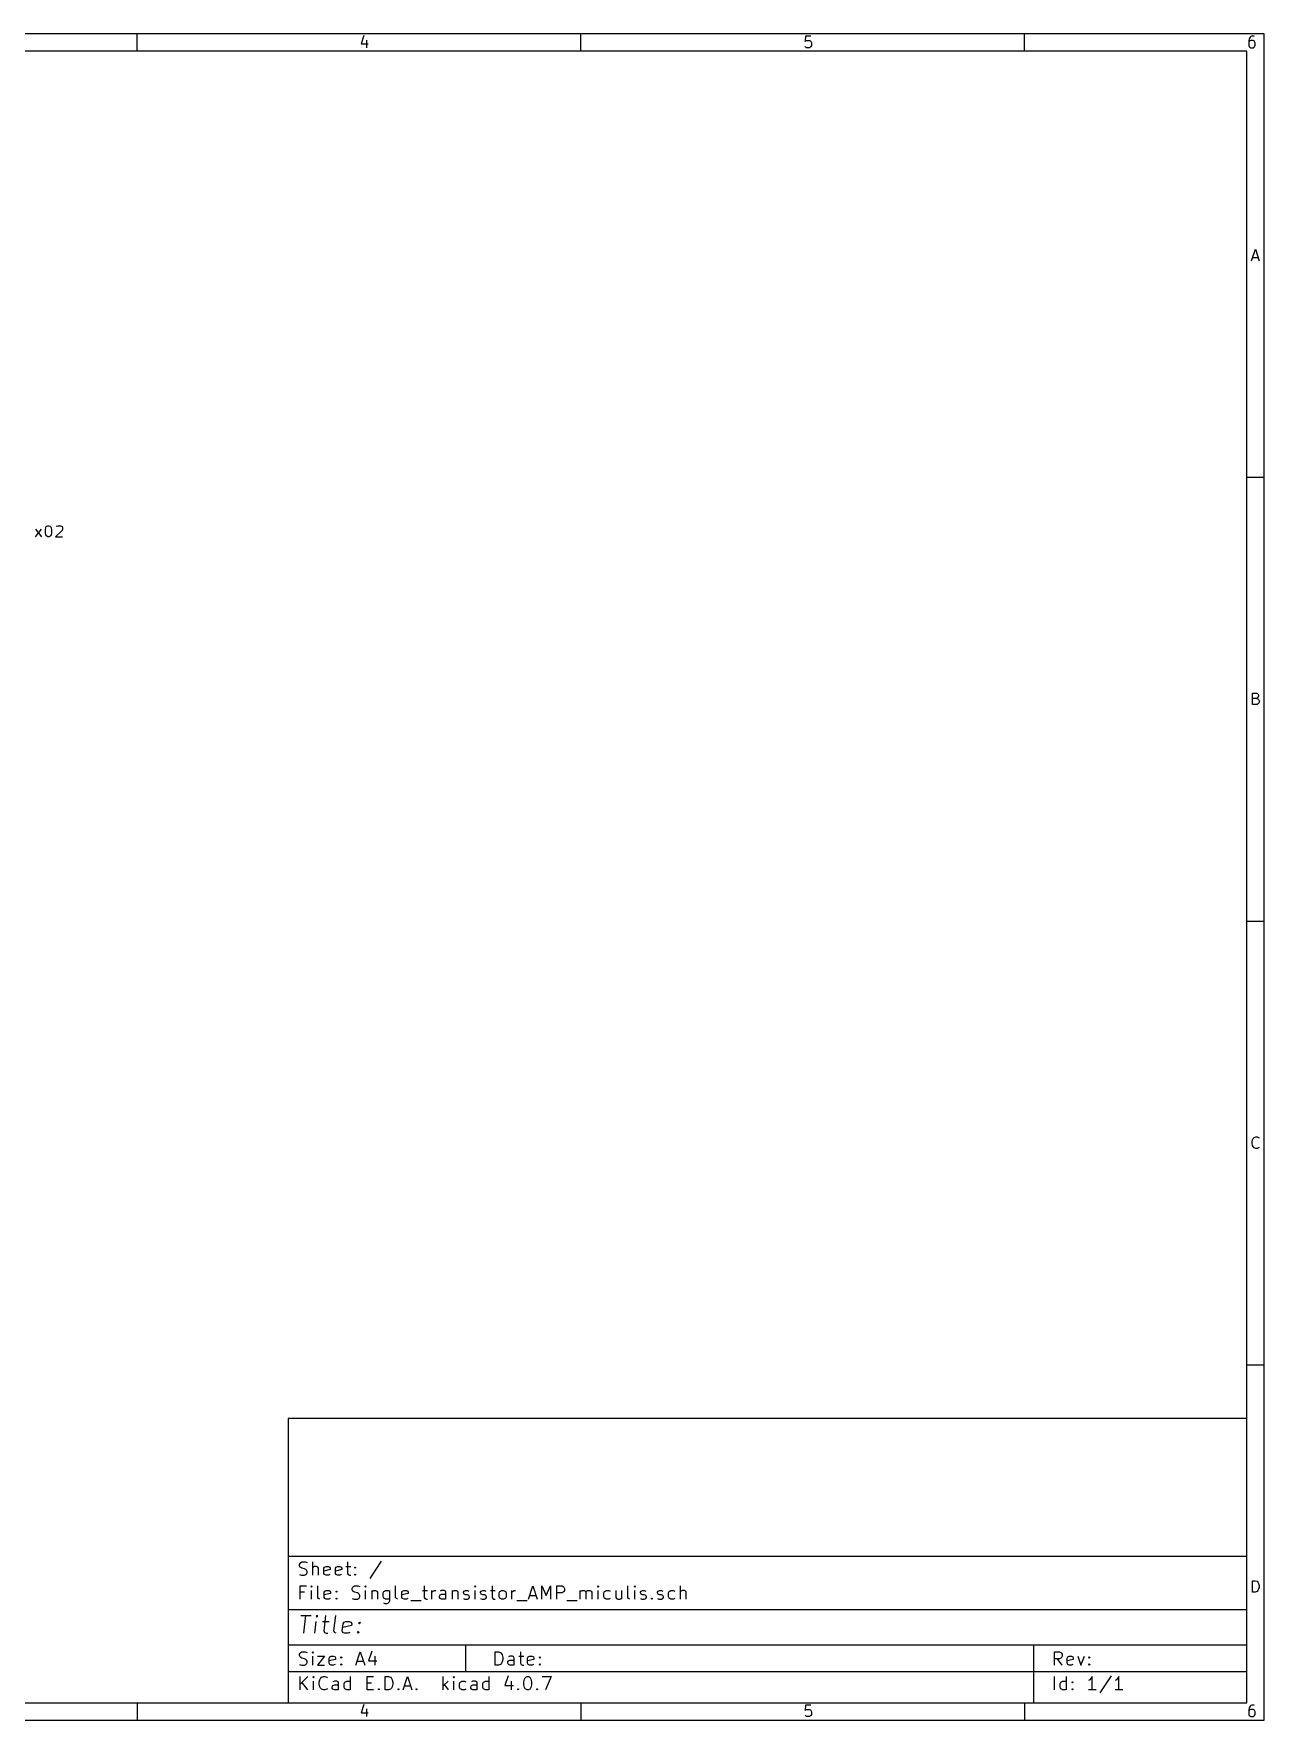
# Model space of a CAD drawing. Extents: x 10 to 287, y -200 to -10.
# Drawn here: x 148.3 to 287, y -200 to -10 of the extents above; entities that cross this region are included whole.
import ezdxf

# ---------------------------------------------------------------- set-up
doc = ezdxf.new("R2010")
doc.units = 0
doc.header["$MEASUREMENT"] = 0

msp = doc.modelspace()

# ---------------------------------------------------------------- linework, layer by layer
at = {"layer": 'Cyan 2'}
for p, q in [((148.565, -66.7004), (149.225, -65.8368)), ((148.565, -65.8368), (149.225, -66.7004)), ((149.657, -65.913), (149.708, -65.659)), ((149.657, -66.2178), (149.657, -65.913)), ((149.708, -66.4464), (149.657, -66.2178)), ((149.708, -65.659), (149.758, -65.532)), ((149.758, -66.5734), (149.708, -66.4464)), ((149.758, -65.532), (149.835, -65.4812)), ((149.835, -65.4812), (149.936, -65.4304)), ((149.936, -65.4304), (150.063, -65.4304)), ((150.063, -65.4304), (150.19, -65.4812)), ((150.19, -65.4812), (150.241, -65.532)), ((150.241, -65.532), (150.317, -65.659)), ((150.317, -66.4464), (150.241, -66.5734)), ((150.317, -65.659), (150.368, -65.913)), ((150.368, -66.2178), (150.317, -66.4464)), ((150.368, -65.913), (150.368, -66.2178)), ((151.536, -65.9638), (150.8, -66.7004)), ((150.876, -65.532), (150.927, -65.4812)), ((150.927, -65.4812), (151.054, -65.4304)), ((151.054, -65.4304), (151.359, -65.4304)), ((151.359, -65.4304), (151.46, -65.4812)), ((151.46, -65.4812), (151.536, -65.532)), ((151.536, -65.532), (151.587, -65.659)), ((151.587, -65.786), (151.536, -65.9638)), ((151.587, -65.659), (151.587, -65.786)), ((149.835, -66.6242), (149.758, -66.5734)), ((149.936, -66.7004), (149.835, -66.6242)), ((150.063, -66.7004), (149.936, -66.7004)), ((150.19, -66.6242), (150.063, -66.7004)), ((150.241, -66.5734), (150.19, -66.6242)), ((150.8, -66.7004), (151.587, -66.7004))]:
    msp.add_line(p, q, dxfattribs=at)
at = {"layer": 'Red 2'}
for p, q in [((286.995, -10.0076), (10.0076, -10.0076)), ((159.995, -11.9888), (159.995, -10.0076)), ((185.547, -10.2108), (185.242, -11.1506)), ((185.242, -11.1506), (186.03, -11.1506)), ((185.852, -10.7188), (185.852, -11.5824)), ((210.007, -11.9888), (210.007, -10.0076)), ((235.306, -10.287), (235.255, -10.8966)), ((235.255, -10.8966), (235.306, -10.8204)), ((235.915, -10.287), (235.306, -10.287)), ((235.306, -10.8204), (235.433, -10.7696)), ((235.433, -10.7696), (235.737, -10.7696)), ((235.737, -10.7696), (235.864, -10.8204)), ((235.864, -10.8204), (235.915, -10.8966)), ((235.915, -10.8966), (235.991, -11.0236)), ((235.991, -11.3284), (235.915, -11.4554)), ((235.991, -11.0236), (235.991, -11.3284)), ((259.994, -11.9888), (259.994, -10.0076)), ((285.293, -10.5918), (285.242, -10.8204)), ((285.242, -10.8204), (285.242, -11.3284)), ((285.293, -10.8966), (285.242, -11.0236)), ((285.242, -11.3284), (285.293, -11.4554)), ((285.42, -10.3886), (285.293, -10.5918)), ((285.369, -10.8204), (285.293, -10.8966)), ((285.471, -10.7696), (285.369, -10.8204)), ((285.471, -10.3378), (285.42, -10.3886)), ((285.598, -10.287), (285.471, -10.3378)), ((285.725, -10.7696), (285.471, -10.7696)), ((285.852, -10.287), (285.598, -10.287)), ((285.852, -10.8204), (285.725, -10.7696)), ((285.902, -10.8966), (285.852, -10.8204)), ((285.979, -11.0236), (285.902, -10.8966)), ((285.902, -11.4554), (285.979, -11.3284)), ((285.979, -11.3284), (285.979, -11.0236)), ((286.995, -200), (286.995, -10.0076)), ((285.013, -11.9888), (11.9888, -11.9888)), ((235.306, -11.5062), (235.255, -11.4554)), ((235.433, -11.5824), (235.306, -11.5062)), ((235.737, -11.5824), (235.433, -11.5824)), ((235.864, -11.5062), (235.737, -11.5824)), ((235.915, -11.4554), (235.864, -11.5062)), ((285.013, -198.018), (285.013, -11.9888)), ((285.293, -11.4554), (285.369, -11.5062)), ((285.369, -11.5062), (285.471, -11.5824)), ((285.471, -11.5824), (285.725, -11.5824)), ((285.725, -11.5824), (285.852, -11.5062)), ((285.852, -11.5062), (285.902, -11.4554)), ((285.572, -35.5854), (286.004, -34.29)), ((285.699, -35.2044), (286.309, -35.2044)), ((286.004, -34.29), (286.436, -35.5854)), ((286.995, -59.9948), (285.013, -59.9948)), ((285.674, -85.5726), (285.674, -84.2772)), ((285.674, -84.2772), (286.106, -84.2772)), ((286.106, -84.8868), (285.674, -84.8868)), ((286.106, -84.2772), (286.233, -84.328)), ((286.233, -84.8106), (286.106, -84.8868)), ((286.106, -84.8868), (286.283, -84.9376)), ((286.283, -85.4964), (286.182, -85.5726)), ((286.233, -84.328), (286.283, -84.3788)), ((286.283, -84.7598), (286.233, -84.8106)), ((286.283, -84.3788), (286.36, -84.5058)), ((286.36, -84.6328), (286.283, -84.7598)), ((286.283, -84.9376), (286.36, -85.0138)), ((286.36, -85.4456), (286.283, -85.4964)), ((286.36, -84.5058), (286.36, -84.6328)), ((286.36, -85.0138), (286.41, -85.1408)), ((286.41, -85.3186), (286.36, -85.4456)), ((286.41, -85.1408), (286.41, -85.3186)), ((286.182, -85.5726), (285.674, -85.5726)), ((286.995, -110.007), (285.013, -110.007)), ((285.623, -134.823), (285.674, -134.595)), ((285.623, -135.026), (285.623, -134.823)), ((285.674, -134.595), (285.75, -134.468)), ((285.75, -134.468), (285.852, -134.341)), ((285.852, -134.341), (286.055, -134.29)), ((286.055, -134.29), (286.182, -134.29)), ((286.182, -134.29), (286.36, -134.341)), ((286.36, -134.341), (286.41, -134.391)), ((285.674, -135.255), (285.623, -135.026)), ((285.75, -135.382), (285.674, -135.255)), ((285.852, -135.509), (285.75, -135.382)), ((286.055, -135.585), (285.852, -135.509)), ((286.182, -135.585), (286.055, -135.585)), ((286.36, -135.509), (286.182, -135.585)), ((286.41, -135.458), (286.36, -135.509)), ((286.995, -159.995), (285.013, -159.995)), ((177.013, -166.014), (177.013, -198.018)), ((285.013, -166.014), (177.013, -166.014)), ((285.013, -198.018), (285.013, -166.014)), ((177.013, -181.508), (285.013, -181.508)), ((178.283, -182.448), (178.359, -182.321)), ((178.359, -182.321), (178.435, -182.245)), ((178.435, -182.245), (178.562, -182.169)), ((178.562, -182.169), (178.943, -182.169)), ((178.943, -182.169), (179.146, -182.245)), ((179.781, -183.667), (179.781, -182.169)), ((183.718, -182.169), (183.718, -183.464)), ((187.503, -182.093), (186.233, -184.023)), ((178.283, -182.601), (178.283, -182.448)), ((178.359, -182.753), (178.283, -182.601)), ((178.283, -183.591), (178.511, -183.667)), ((178.435, -182.804), (178.359, -182.753)), ((178.562, -182.88), (178.435, -182.804)), ((178.511, -183.667), (178.867, -183.667)), ((178.867, -182.956), (178.562, -182.88)), ((178.994, -183.032), (178.867, -182.956)), ((178.867, -183.667), (178.994, -183.591)), ((179.07, -183.109), (178.994, -183.032)), ((178.994, -183.591), (179.07, -183.54)), ((179.146, -183.236), (179.07, -183.109)), ((179.07, -183.54), (179.146, -183.388)), ((179.146, -183.388), (179.146, -183.236)), ((179.857, -182.753), (179.781, -182.804)), ((179.984, -182.677), (179.857, -182.753)), ((180.213, -182.677), (179.984, -182.677)), ((180.365, -182.753), (180.213, -182.677)), ((180.416, -182.88), (180.365, -182.753)), ((180.416, -183.667), (180.416, -182.88)), ((181.051, -182.88), (181.127, -182.753)), ((181.051, -183.464), (181.051, -182.88)), ((181.762, -183.032), (181.051, -183.185)), ((181.127, -183.591), (181.051, -183.464)), ((181.127, -182.753), (181.28, -182.677)), ((181.28, -183.667), (181.127, -183.591)), ((181.28, -182.677), (181.559, -182.677)), ((181.559, -183.667), (181.28, -183.667)), ((181.559, -182.677), (181.712, -182.753)), ((181.712, -183.591), (181.559, -183.667)), ((181.712, -182.753), (181.762, -182.88)), ((181.762, -182.88), (181.762, -183.032)), ((182.347, -182.88), (182.423, -182.753)), ((182.347, -183.464), (182.347, -182.88)), ((183.058, -183.032), (182.347, -183.185)), ((182.423, -183.591), (182.347, -183.464)), ((182.423, -182.753), (182.575, -182.677)), ((182.575, -183.667), (182.423, -183.591)), ((182.575, -182.677), (182.855, -182.677)), ((182.855, -183.667), (182.575, -183.667)), ((182.855, -182.677), (183.007, -182.753)), ((183.007, -183.591), (182.855, -183.667)), ((183.007, -182.753), (183.058, -182.88)), ((183.058, -182.88), (183.058, -183.032)), ((183.515, -182.677), (184.074, -182.677)), ((183.718, -183.464), (183.794, -183.591)), ((183.794, -183.591), (183.921, -183.667)), ((183.921, -183.667), (184.074, -183.667)), ((184.506, -182.804), (184.582, -182.753)), ((184.582, -182.88), (184.506, -182.804)), ((184.506, -183.591), (184.582, -183.54)), ((184.582, -183.667), (184.506, -183.591)), ((184.582, -182.753), (184.658, -182.804)), ((184.582, -182.753), (184.582, -182.88)), ((184.658, -182.804), (184.582, -182.88)), ((184.582, -183.54), (184.658, -183.591)), ((184.582, -183.54), (184.582, -183.667)), ((184.658, -183.591), (184.582, -183.667)), ((285.674, -185.572), (285.674, -184.277)), ((285.674, -184.277), (285.979, -184.277)), ((285.979, -184.277), (286.182, -184.328)), ((178.359, -186.36), (178.359, -184.861)), ((178.359, -184.861), (179.07, -184.861)), ((178.867, -185.572), (178.359, -185.572)), ((179.654, -184.861), (179.578, -184.937)), ((179.578, -184.937), (179.654, -185.014)), ((179.73, -184.937), (179.654, -184.861)), ((179.654, -184.861), (179.654, -185.014)), ((179.654, -185.014), (179.73, -184.937)), ((179.654, -186.36), (179.654, -185.369)), ((180.365, -186.157), (180.365, -184.861)), ((180.442, -186.284), (180.365, -186.157)), ((181.077, -185.572), (181.153, -185.445)), ((181.077, -186.157), (181.077, -185.572)), ((181.788, -185.725), (181.077, -185.877)), ((181.153, -186.284), (181.077, -186.157)), ((181.153, -185.445), (181.305, -185.369)), ((181.305, -185.369), (181.585, -185.369)), ((181.585, -185.369), (181.737, -185.445)), ((181.737, -185.445), (181.788, -185.572)), ((181.788, -185.572), (181.788, -185.725)), ((182.372, -185.496), (182.448, -185.445)), ((182.448, -185.572), (182.372, -185.496)), ((182.448, -185.445), (182.524, -185.496)), ((182.448, -185.445), (182.448, -185.572)), ((182.524, -185.496), (182.448, -185.572)), ((184.226, -185.141), (184.302, -185.014)), ((184.226, -185.293), (184.226, -185.141)), ((184.302, -185.445), (184.226, -185.293)), ((184.302, -185.014), (184.379, -184.937)), ((184.379, -185.496), (184.302, -185.445)), ((184.379, -184.937), (184.506, -184.861)), ((184.506, -185.572), (184.379, -185.496)), ((184.506, -184.861), (184.887, -184.861)), ((184.81, -185.649), (184.506, -185.572)), ((184.937, -185.725), (184.81, -185.649)), ((184.887, -184.861), (185.09, -184.937)), ((185.014, -185.801), (184.937, -185.725)), ((185.09, -185.928), (185.014, -185.801)), ((185.014, -186.233), (185.09, -186.08)), ((185.09, -186.08), (185.09, -185.928)), ((185.725, -184.861), (185.649, -184.937)), ((185.649, -184.937), (185.725, -185.014)), ((185.801, -184.937), (185.725, -184.861)), ((185.725, -184.861), (185.725, -185.014)), ((185.725, -185.014), (185.801, -184.937)), ((185.725, -186.36), (185.725, -185.369)), ((186.436, -185.369), (186.436, -186.36)), ((186.436, -185.496), (186.512, -185.445)), ((186.512, -185.445), (186.639, -185.369)), ((186.639, -185.369), (186.868, -185.369)), ((186.868, -185.369), (187.02, -185.445)), ((187.02, -185.445), (187.071, -185.572)), ((187.071, -185.572), (187.071, -186.36)), ((187.706, -185.649), (187.782, -185.496)), ((187.706, -186.08), (187.706, -185.649)), ((187.782, -186.233), (187.706, -186.08)), ((187.782, -185.496), (187.858, -185.445)), ((187.858, -185.445), (187.985, -185.369)), ((187.985, -185.369), (188.29, -185.369)), ((188.29, -185.369), (188.417, -185.445)), ((188.417, -185.369), (188.417, -186.588)), ((189.128, -186.157), (189.128, -184.861)), ((189.205, -186.284), (189.128, -186.157)), ((189.84, -185.572), (189.916, -185.445)), ((189.84, -186.157), (189.84, -185.572)), ((190.551, -185.725), (189.84, -185.877)), ((189.916, -186.284), (189.84, -186.157)), ((189.916, -185.445), (190.068, -185.369)), ((190.068, -185.369), (190.348, -185.369)), ((190.348, -185.369), (190.5, -185.445)), ((190.5, -185.445), (190.551, -185.572)), ((190.551, -185.572), (190.551, -185.725)), ((192.151, -185.369), (192.71, -185.369)), ((192.354, -184.861), (192.354, -186.157)), ((192.354, -186.157), (192.43, -186.284)), ((193.218, -186.36), (193.218, -185.369)), ((193.218, -185.649), (193.294, -185.496)), ((193.294, -185.496), (193.37, -185.445)), ((193.37, -185.445), (193.497, -185.369)), ((193.497, -185.369), (193.65, -185.369)), ((194.081, -186.004), (194.158, -185.877)), ((194.081, -186.157), (194.081, -186.004)), ((194.158, -186.284), (194.081, -186.157)), ((194.31, -185.369), (194.158, -185.445)), ((194.158, -185.877), (194.31, -185.801)), ((194.589, -185.369), (194.31, -185.369)), ((194.31, -185.801), (194.666, -185.801)), ((194.742, -185.445), (194.589, -185.369)), ((194.666, -185.801), (194.793, -185.725)), ((194.793, -185.572), (194.742, -185.445)), ((194.793, -186.36), (194.793, -185.572)), ((195.504, -185.369), (195.504, -186.36)), ((195.504, -185.496), (195.58, -185.445)), ((195.58, -185.445), (195.707, -185.369)), ((195.707, -185.369), (195.936, -185.369)), ((195.936, -185.369), (196.088, -185.445)), ((196.088, -185.445), (196.139, -185.572)), ((196.139, -185.572), (196.139, -186.36)), ((196.774, -185.572), (196.85, -185.445)), ((196.774, -185.649), (196.774, -185.572)), ((196.85, -185.801), (196.774, -185.649)), ((196.85, -185.445), (197.002, -185.369)), ((197.002, -185.877), (196.85, -185.801)), ((197.002, -185.369), (197.206, -185.369)), ((197.206, -185.877), (197.002, -185.877)), ((197.206, -185.369), (197.358, -185.445)), ((197.358, -185.928), (197.206, -185.877)), ((197.434, -186.08), (197.358, -185.928)), ((197.358, -186.284), (197.434, -186.157)), ((197.434, -186.157), (197.434, -186.08)), ((198.069, -184.861), (197.993, -184.937)), ((197.993, -184.937), (198.069, -185.014)), ((198.145, -184.937), (198.069, -184.861)), ((198.069, -184.861), (198.069, -185.014)), ((198.069, -185.014), (198.145, -184.937)), ((198.069, -186.36), (198.069, -185.369)), ((198.704, -185.572), (198.78, -185.445)), ((198.704, -185.649), (198.704, -185.572)), ((198.78, -185.801), (198.704, -185.649)), ((198.78, -185.445), (198.933, -185.369)), ((198.933, -185.877), (198.78, -185.801)), ((198.933, -185.369), (199.136, -185.369)), ((199.136, -185.877), (198.933, -185.877)), ((199.136, -185.369), (199.288, -185.445)), ((199.288, -185.928), (199.136, -185.877)), ((199.365, -186.08), (199.288, -185.928)), ((199.288, -186.284), (199.365, -186.157)), ((199.365, -186.157), (199.365, -186.08)), ((199.796, -185.369), (200.355, -185.369)), ((200, -184.861), (200, -186.157)), ((200, -186.157), (200.076, -186.284)), ((200.787, -185.649), (200.863, -185.496)), ((200.787, -186.08), (200.787, -185.649)), ((200.863, -186.233), (200.787, -186.08)), ((200.863, -185.496), (200.939, -185.445)), ((200.939, -185.445), (201.066, -185.369)), ((201.066, -185.369), (201.295, -185.369)), ((201.295, -185.369), (201.447, -185.445)), ((201.447, -185.445), (201.498, -185.496)), ((201.498, -185.496), (201.574, -185.649)), ((201.574, -186.08), (201.498, -186.233)), ((201.574, -185.649), (201.574, -186.08)), ((202.209, -186.36), (202.209, -185.369)), ((202.209, -185.649), (202.286, -185.496)), ((202.286, -185.496), (202.362, -185.445)), ((202.362, -185.445), (202.489, -185.369)), ((202.489, -185.369), (202.641, -185.369)), ((204.089, -186.36), (204.572, -184.861)), ((204.216, -185.928), (204.927, -185.928)), ((204.572, -184.861), (205.08, -186.36)), ((205.588, -186.36), (205.588, -184.861)), ((205.588, -184.861), (206.096, -185.928)), ((206.096, -185.928), (206.578, -184.861)), ((206.578, -184.861), (206.578, -186.36)), ((207.289, -186.36), (207.289, -184.861)), ((207.289, -184.861), (207.874, -184.861)), ((207.874, -185.649), (207.289, -185.649)), ((207.874, -184.861), (208.001, -184.937)), ((208.001, -185.572), (207.874, -185.649)), ((208.001, -184.937), (208.077, -185.014)), ((208.077, -185.496), (208.001, -185.572)), ((208.077, -185.014), (208.153, -185.141)), ((208.153, -185.369), (208.077, -185.496)), ((208.153, -185.141), (208.153, -185.369)), ((209.931, -186.36), (209.931, -185.369)), ((209.931, -185.496), (210.007, -185.445)), ((210.007, -185.445), (210.134, -185.369)), ((210.134, -185.369), (210.363, -185.369)), ((210.363, -185.369), (210.515, -185.445)), ((210.515, -185.445), (210.566, -185.572)), ((210.566, -185.572), (210.642, -185.445)), ((210.566, -185.572), (210.566, -186.36)), ((210.642, -185.445), (210.795, -185.369)), ((210.795, -185.369), (210.998, -185.369)), ((210.998, -185.369), (211.15, -185.445)), ((211.15, -185.445), (211.226, -185.572)), ((211.226, -185.572), (211.226, -186.36)), ((211.938, -184.861), (211.861, -184.937)), ((211.861, -184.937), (211.938, -185.014)), ((212.014, -184.937), (211.938, -184.861)), ((211.938, -184.861), (211.938, -185.014)), ((211.938, -185.014), (212.014, -184.937)), ((211.938, -186.36), (211.938, -185.369)), ((212.573, -185.649), (212.649, -185.496)), ((212.573, -186.08), (212.573, -185.649)), ((212.649, -186.233), (212.573, -186.08)), ((212.649, -185.496), (212.725, -185.445)), ((212.725, -185.445), (212.852, -185.369)), ((212.852, -185.369), (213.157, -185.369)), ((213.157, -185.369), (213.284, -185.445)), ((213.944, -185.369), (213.944, -186.157)), ((213.944, -186.157), (214.02, -186.284)), ((214.579, -185.369), (214.579, -186.36)), ((215.29, -186.157), (215.29, -184.861)), ((215.367, -186.284), (215.29, -186.157)), ((216.078, -184.861), (216.002, -184.937)), ((216.002, -184.937), (216.078, -185.014)), ((216.154, -184.937), (216.078, -184.861)), ((216.078, -184.861), (216.078, -185.014)), ((216.078, -185.014), (216.154, -184.937)), ((216.078, -186.36), (216.078, -185.369)), ((216.713, -185.572), (216.789, -185.445)), ((216.713, -185.649), (216.713, -185.572)), ((216.789, -185.801), (216.713, -185.649)), ((216.789, -185.445), (216.941, -185.369)), ((216.941, -185.877), (216.789, -185.801)), ((216.941, -185.369), (217.145, -185.369)), ((217.145, -185.877), (216.941, -185.877)), ((217.145, -185.369), (217.297, -185.445)), ((217.297, -185.928), (217.145, -185.877)), ((217.373, -186.08), (217.297, -185.928)), ((217.297, -186.284), (217.373, -186.157)), ((217.373, -186.157), (217.373, -186.08)), ((218.643, -185.572), (218.719, -185.445)), ((218.643, -185.649), (218.643, -185.572)), ((218.719, -185.801), (218.643, -185.649)), ((218.719, -185.445), (218.872, -185.369)), ((218.872, -185.877), (218.719, -185.801)), ((218.872, -185.369), (219.075, -185.369)), ((219.075, -185.877), (218.872, -185.877)), ((219.075, -185.369), (219.227, -185.445)), ((219.227, -185.928), (219.075, -185.877)), ((219.304, -186.08), (219.227, -185.928)), ((219.227, -186.284), (219.304, -186.157)), ((219.304, -186.157), (219.304, -186.08)), ((219.862, -185.649), (219.939, -185.496)), ((219.862, -186.08), (219.862, -185.649)), ((219.939, -186.233), (219.862, -186.08)), ((219.939, -185.496), (220.015, -185.445)), ((220.015, -185.445), (220.142, -185.369)), ((220.142, -185.369), (220.447, -185.369)), ((220.447, -185.369), (220.574, -185.445)), ((221.234, -186.36), (221.234, -184.861)), ((221.31, -185.445), (221.234, -185.496)), ((221.437, -185.369), (221.31, -185.445)), ((221.666, -185.369), (221.437, -185.369)), ((221.818, -185.445), (221.666, -185.369)), ((221.869, -185.572), (221.818, -185.445)), ((221.869, -186.36), (221.869, -185.572)), ((285.979, -185.572), (285.674, -185.572)), ((286.182, -185.496), (285.979, -185.572)), ((286.182, -184.328), (286.283, -184.455)), ((286.283, -185.369), (286.182, -185.496)), ((286.283, -184.455), (286.36, -184.582)), ((286.36, -185.242), (286.283, -185.369)), ((286.36, -184.582), (286.41, -184.81)), ((286.41, -185.014), (286.36, -185.242)), ((286.41, -184.81), (286.41, -185.014)), ((177.013, -187.503), (285.013, -187.503)), ((180.569, -186.36), (180.442, -186.284)), ((181.305, -186.36), (181.153, -186.284)), ((181.585, -186.36), (181.305, -186.36)), ((181.737, -186.284), (181.585, -186.36)), ((182.372, -186.284), (182.448, -186.233)), ((182.448, -186.36), (182.372, -186.284)), ((182.448, -186.233), (182.524, -186.284)), ((182.448, -186.233), (182.448, -186.36)), ((182.524, -186.284), (182.448, -186.36)), ((184.226, -186.284), (184.455, -186.36)), ((184.455, -186.36), (184.81, -186.36)), ((184.81, -186.36), (184.937, -186.284)), ((184.937, -186.284), (185.014, -186.233)), ((187.858, -186.284), (187.782, -186.233)), ((187.935, -186.868), (187.782, -186.792)), ((187.985, -186.36), (187.858, -186.284)), ((188.138, -186.868), (187.935, -186.868)), ((188.29, -186.36), (187.985, -186.36)), ((188.29, -186.792), (188.138, -186.868)), ((188.417, -186.284), (188.29, -186.36)), ((188.366, -186.715), (188.29, -186.792)), ((188.417, -186.588), (188.366, -186.715)), ((189.332, -186.36), (189.205, -186.284)), ((190.068, -186.36), (189.916, -186.284)), ((190.348, -186.36), (190.068, -186.36)), ((190.5, -186.284), (190.348, -186.36)), ((190.856, -186.512), (191.999, -186.512)), ((192.43, -186.284), (192.557, -186.36)), ((192.557, -186.36), (192.71, -186.36)), ((194.31, -186.36), (194.158, -186.284)), ((194.666, -186.36), (194.31, -186.36)), ((194.793, -186.284), (194.666, -186.36)), ((196.774, -186.284), (196.926, -186.36)), ((196.926, -186.36), (197.206, -186.36)), ((197.206, -186.36), (197.358, -186.284)), ((198.704, -186.284), (198.857, -186.36)), ((198.857, -186.36), (199.136, -186.36)), ((199.136, -186.36), (199.288, -186.284)), ((200.076, -186.284), (200.203, -186.36)), ((200.203, -186.36), (200.355, -186.36)), ((200.939, -186.284), (200.863, -186.233)), ((201.066, -186.36), (200.939, -186.284)), ((201.295, -186.36), (201.066, -186.36)), ((201.447, -186.284), (201.295, -186.36)), ((201.498, -186.233), (201.447, -186.284)), ((202.794, -186.512), (203.937, -186.512)), ((208.432, -186.512), (209.575, -186.512)), ((212.725, -186.284), (212.649, -186.233)), ((212.852, -186.36), (212.725, -186.284)), ((213.157, -186.36), (212.852, -186.36)), ((213.284, -186.284), (213.157, -186.36)), ((214.02, -186.284), (214.147, -186.36)), ((214.147, -186.36), (214.376, -186.36)), ((214.376, -186.36), (214.528, -186.284)), ((214.528, -186.284), (214.579, -186.233)), ((215.494, -186.36), (215.367, -186.284)), ((216.713, -186.284), (216.865, -186.36)), ((216.865, -186.36), (217.145, -186.36)), ((217.145, -186.36), (217.297, -186.284)), ((217.932, -186.284), (218.008, -186.233)), ((218.008, -186.36), (217.932, -186.284)), ((218.008, -186.233), (218.084, -186.284)), ((218.008, -186.233), (218.008, -186.36)), ((218.084, -186.284), (218.008, -186.36)), ((218.643, -186.284), (218.796, -186.36)), ((218.796, -186.36), (219.075, -186.36)), ((219.075, -186.36), (219.227, -186.284)), ((220.015, -186.284), (219.939, -186.233)), ((220.142, -186.36), (220.015, -186.284)), ((220.447, -186.36), (220.142, -186.36)), ((220.574, -186.284), (220.447, -186.36)), ((178.46, -188.189), (179.603, -188.189)), ((178.791, -190.195), (179.019, -188.189)), ((180.035, -190.195), (180.188, -188.874)), ((180.264, -188.189), (180.162, -188.29)), ((180.162, -188.29), (180.238, -188.392)), ((180.264, -188.189), (180.238, -188.392)), ((180.238, -188.392), (180.365, -188.29)), ((180.365, -188.29), (180.264, -188.189)), ((180.873, -188.874), (181.635, -188.874)), ((181.229, -188.189), (181.026, -189.916)), ((181.026, -189.916), (181.102, -190.094)), ((182.169, -189.916), (182.372, -188.189)), ((182.245, -190.094), (182.169, -189.916)), ((183.109, -189.916), (183.21, -189.154)), ((183.185, -190.094), (183.109, -189.916)), ((184.15, -189.332), (183.159, -189.535)), ((183.21, -189.154), (183.337, -188.951)), ((183.337, -188.951), (183.515, -188.874)), ((183.515, -188.874), (183.896, -188.874)), ((183.896, -188.874), (184.099, -188.951)), ((184.099, -188.951), (184.175, -189.154)), ((184.175, -189.154), (184.15, -189.332)), ((184.937, -189.052), (185.064, -188.951)), ((185.039, -189.154), (184.937, -189.052)), ((185.064, -188.951), (185.039, -189.154)), ((185.141, -189.052), (185.039, -189.154)), ((185.064, -188.951), (185.141, -189.052)), ((177.013, -191.516), (285.013, -191.516)), ((181.102, -190.094), (181.28, -190.195)), ((181.28, -190.195), (181.483, -190.195)), ((182.423, -190.195), (182.245, -190.094)), ((183.363, -190.195), (183.185, -190.094)), ((183.744, -190.195), (183.363, -190.195)), ((183.947, -190.094), (183.744, -190.195)), ((184.81, -190.094), (184.912, -190.017)), ((184.912, -190.195), (184.81, -190.094)), ((184.912, -190.017), (185.014, -190.094)), ((184.912, -190.017), (184.912, -190.195)), ((185.014, -190.094), (184.912, -190.195)), ((197.002, -191.516), (197.002, -194.513)), ((261.01, -191.516), (261.01, -198.018)), ((178.283, -192.557), (178.359, -192.43)), ((178.283, -192.71), (178.283, -192.557)), ((178.359, -192.862), (178.283, -192.71)), ((178.283, -193.7), (178.511, -193.777)), ((178.359, -192.43), (178.435, -192.354)), ((178.435, -192.913), (178.359, -192.862)), ((178.435, -192.354), (178.562, -192.278)), ((178.562, -192.989), (178.435, -192.913)), ((178.511, -193.777), (178.867, -193.777)), ((178.562, -192.278), (178.943, -192.278)), ((178.867, -193.065), (178.562, -192.989)), ((178.994, -193.142), (178.867, -193.065)), ((178.867, -193.777), (178.994, -193.7)), ((178.943, -192.278), (179.146, -192.354)), ((179.07, -193.218), (178.994, -193.142)), ((178.994, -193.7), (179.07, -193.65)), ((179.146, -193.345), (179.07, -193.218)), ((179.07, -193.65), (179.146, -193.497)), ((179.146, -193.497), (179.146, -193.345)), ((179.781, -192.278), (179.705, -192.354)), ((179.705, -192.354), (179.781, -192.43)), ((179.857, -192.354), (179.781, -192.278)), ((179.781, -192.278), (179.781, -192.43)), ((179.781, -192.43), (179.857, -192.354)), ((179.781, -193.777), (179.781, -192.786)), ((180.34, -192.786), (181.127, -192.786)), ((181.127, -192.786), (180.34, -193.777)), ((180.34, -193.777), (181.127, -193.777)), ((181.635, -192.989), (181.712, -192.862)), ((181.635, -193.573), (181.635, -192.989)), ((182.347, -193.142), (181.635, -193.294)), ((181.712, -193.7), (181.635, -193.573)), ((181.712, -192.862), (181.864, -192.786)), ((181.864, -193.777), (181.712, -193.7)), ((181.864, -192.786), (182.143, -192.786)), ((182.143, -193.777), (181.864, -193.777)), ((182.143, -192.786), (182.296, -192.862)), ((182.296, -193.7), (182.143, -193.777)), ((182.296, -192.862), (182.347, -192.989)), ((182.347, -192.989), (182.347, -193.142)), ((182.931, -192.913), (183.007, -192.862)), ((183.007, -192.989), (182.931, -192.913)), ((182.931, -193.7), (183.007, -193.65)), ((183.007, -193.777), (182.931, -193.7)), ((183.007, -192.862), (183.083, -192.913)), ((183.007, -192.862), (183.007, -192.989)), ((183.083, -192.913), (183.007, -192.989)), ((183.007, -193.65), (183.083, -193.7)), ((183.007, -193.65), (183.007, -193.777)), ((183.083, -193.7), (183.007, -193.777)), ((184.658, -193.777), (185.141, -192.278)), ((184.785, -193.345), (185.496, -193.345)), ((185.141, -192.278), (185.649, -193.777)), ((186.436, -192.202), (186.08, -193.294)), ((186.08, -193.294), (187.02, -193.294)), ((186.792, -192.786), (186.792, -193.777)), ((200.355, -193.777), (200.355, -192.278)), ((200.355, -192.278), (200.711, -192.278)), ((200.711, -193.777), (200.355, -193.777)), ((200.711, -192.278), (200.939, -192.354)), ((200.939, -193.7), (200.711, -193.777)), ((200.939, -192.354), (201.066, -192.507)), ((201.066, -193.573), (200.939, -193.7)), ((201.066, -192.507), (201.143, -192.634)), ((201.143, -193.421), (201.066, -193.573)), ((201.143, -192.634), (201.219, -192.913)), ((201.219, -193.142), (201.143, -193.421)), ((201.219, -192.913), (201.219, -193.142)), ((201.778, -193.421), (201.854, -193.294)), ((201.778, -193.573), (201.778, -193.421)), ((201.854, -193.7), (201.778, -193.573)), ((202.006, -192.786), (201.854, -192.862)), ((201.854, -193.294), (202.006, -193.218)), ((202.006, -193.777), (201.854, -193.7)), ((202.286, -192.786), (202.006, -192.786)), ((202.006, -193.218), (202.362, -193.218)), ((202.362, -193.777), (202.006, -193.777)), ((202.438, -192.862), (202.286, -192.786)), ((202.362, -193.218), (202.489, -193.142)), ((202.489, -193.7), (202.362, -193.777)), ((202.489, -192.989), (202.438, -192.862)), ((202.489, -193.777), (202.489, -192.989)), ((202.997, -192.786), (203.556, -192.786)), ((203.2, -192.278), (203.2, -193.573)), ((203.2, -193.573), (203.276, -193.7)), ((203.276, -193.7), (203.403, -193.777)), ((203.403, -193.777), (203.556, -193.777)), ((203.987, -192.989), (204.064, -192.862)), ((203.987, -193.573), (203.987, -192.989)), ((204.699, -193.142), (203.987, -193.294)), ((204.064, -193.7), (203.987, -193.573)), ((204.064, -192.862), (204.216, -192.786)), ((204.216, -193.777), (204.064, -193.7)), ((204.216, -192.786), (204.495, -192.786)), ((204.495, -193.777), (204.216, -193.777)), ((204.495, -192.786), (204.648, -192.862)), ((204.648, -193.7), (204.495, -193.777)), ((204.648, -192.862), (204.699, -192.989)), ((204.699, -192.989), (204.699, -193.142)), ((205.283, -192.913), (205.359, -192.862)), ((205.359, -192.989), (205.283, -192.913)), ((205.283, -193.7), (205.359, -193.65)), ((205.359, -193.777), (205.283, -193.7)), ((205.359, -192.862), (205.435, -192.913)), ((205.359, -192.862), (205.359, -192.989)), ((205.435, -192.913), (205.359, -192.989)), ((205.359, -193.65), (205.435, -193.7)), ((205.359, -193.65), (205.359, -193.777)), ((205.435, -193.7), (205.359, -193.777)), ((263.347, -193.777), (263.347, -192.278)), ((263.347, -192.278), (263.931, -192.278)), ((263.931, -193.065), (263.347, -193.065)), ((264.211, -193.777), (263.703, -193.065)), ((263.931, -192.278), (264.058, -192.354)), ((264.058, -192.989), (263.931, -193.065)), ((264.058, -192.354), (264.135, -192.43)), ((264.135, -192.913), (264.058, -192.989)), ((264.135, -192.43), (264.211, -192.557)), ((264.211, -192.786), (264.135, -192.913)), ((264.211, -192.557), (264.211, -192.786)), ((264.77, -192.989), (264.846, -192.862)), ((264.77, -193.573), (264.77, -192.989)), ((265.481, -193.142), (264.77, -193.294)), ((264.846, -193.7), (264.77, -193.573)), ((264.846, -192.862), (264.998, -192.786)), ((264.998, -193.777), (264.846, -193.7)), ((264.998, -192.786), (265.278, -192.786)), ((265.278, -193.777), (264.998, -193.777)), ((265.278, -192.786), (265.43, -192.862)), ((265.43, -193.7), (265.278, -193.777)), ((265.43, -192.862), (265.481, -192.989)), ((265.481, -192.989), (265.481, -193.142)), ((265.989, -192.786), (266.344, -193.777)), ((266.344, -193.777), (266.725, -192.786)), ((267.208, -192.913), (267.284, -192.862)), ((267.284, -192.989), (267.208, -192.913)), ((267.208, -193.7), (267.284, -193.65)), ((267.284, -193.777), (267.208, -193.7)), ((267.284, -192.862), (267.36, -192.913)), ((267.284, -192.862), (267.284, -192.989)), ((267.36, -192.913), (267.284, -192.989)), ((267.284, -193.65), (267.36, -193.7)), ((267.284, -193.65), (267.284, -193.777)), ((267.36, -193.7), (267.284, -193.777)), ((177.013, -194.513), (285.013, -194.513)), ((178.359, -196.571), (178.359, -195.072)), ((179.222, -195.072), (178.359, -195.936)), ((179.857, -195.072), (179.781, -195.148)), ((179.781, -195.148), (179.857, -195.224)), ((179.934, -195.148), (179.857, -195.072)), ((179.857, -195.072), (179.857, -195.224)), ((179.857, -195.224), (179.934, -195.148)), ((179.857, -196.571), (179.857, -195.58)), ((180.492, -195.707), (180.569, -195.428)), ((180.569, -195.428), (180.645, -195.301)), ((180.645, -195.301), (180.772, -195.148)), ((180.772, -195.148), (181, -195.072)), ((181, -195.072), (181.153, -195.072)), ((181.153, -195.072), (181.356, -195.148)), ((181.356, -195.148), (181.432, -195.224)), ((182.22, -195.58), (182.067, -195.656)), ((182.499, -195.58), (182.22, -195.58)), ((182.651, -195.656), (182.499, -195.58)), ((182.702, -195.783), (182.651, -195.656)), ((183.413, -195.707), (183.49, -195.656)), ((183.49, -195.656), (183.617, -195.58)), ((183.617, -195.58), (183.921, -195.58)), ((183.921, -195.58), (184.048, -195.656)), ((184.048, -196.571), (184.048, -195.072)), ((185.903, -196.571), (185.903, -195.072)), ((185.903, -195.072), (186.614, -195.072)), ((187.96, -196.571), (187.96, -195.072)), ((187.96, -195.072), (188.316, -195.072)), ((188.316, -195.072), (188.544, -195.148)), ((188.544, -195.148), (188.671, -195.301)), ((188.671, -195.301), (188.747, -195.428)), ((188.747, -195.428), (188.824, -195.707)), ((189.967, -196.571), (190.449, -195.072)), ((190.449, -195.072), (190.957, -196.571)), ((194.462, -196.571), (194.462, -195.072)), ((195.047, -195.58), (194.462, -196.139)), ((195.682, -195.072), (195.605, -195.148)), ((195.605, -195.148), (195.682, -195.224)), ((195.758, -195.148), (195.682, -195.072)), ((195.682, -195.072), (195.682, -195.224)), ((195.682, -195.224), (195.758, -195.148)), ((195.682, -196.571), (195.682, -195.58)), ((196.393, -195.707), (196.469, -195.656)), ((196.469, -195.656), (196.596, -195.58)), ((196.596, -195.58), (196.901, -195.58)), ((196.901, -195.58), (197.028, -195.656)), ((197.841, -195.58), (197.688, -195.656)), ((198.12, -195.58), (197.841, -195.58)), ((198.272, -195.656), (198.12, -195.58)), ((198.323, -195.783), (198.272, -195.656)), ((199.034, -195.707), (199.111, -195.656)), ((199.111, -195.656), (199.238, -195.58)), ((199.238, -195.58), (199.542, -195.58)), ((199.542, -195.58), (199.669, -195.656)), ((199.669, -196.571), (199.669, -195.072)), ((201.803, -194.996), (201.447, -196.088)), ((202.159, -195.58), (202.159, -196.571)), ((203.581, -195.656), (203.657, -195.351)), ((203.581, -196.012), (203.581, -195.656)), ((203.657, -195.351), (203.733, -195.224)), ((203.733, -195.224), (203.81, -195.148)), ((203.81, -195.148), (203.937, -195.072)), ((203.937, -195.072), (204.089, -195.072)), ((204.089, -195.072), (204.241, -195.148)), ((204.241, -195.148), (204.292, -195.224)), ((204.292, -195.224), (204.368, -195.351)), ((204.368, -195.351), (204.445, -195.656)), ((204.445, -195.656), (204.445, -196.012)), ((205.638, -195.072), (206.654, -195.072)), ((206.654, -195.072), (205.994, -196.571)), ((263.347, -196.571), (263.347, -195.072)), ((264.058, -195.707), (264.135, -195.656)), ((264.135, -195.656), (264.262, -195.58)), ((264.262, -195.58), (264.566, -195.58)), ((264.566, -195.58), (264.693, -195.656)), ((264.693, -196.571), (264.693, -195.072)), ((265.328, -195.707), (265.405, -195.656)), ((265.405, -195.656), (265.481, -195.707)), ((265.405, -195.656), (265.405, -195.783)), ((267.335, -195.428), (267.183, -195.504)), ((267.462, -195.301), (267.335, -195.428)), ((267.614, -195.072), (267.462, -195.301)), ((267.614, -196.571), (267.614, -195.072)), ((269.748, -194.996), (268.478, -196.926)), ((270.332, -195.428), (270.18, -195.504)), ((270.459, -195.301), (270.332, -195.428)), ((270.612, -195.072), (270.459, -195.301)), ((270.612, -196.571), (270.612, -195.072)), ((179.222, -196.571), (178.562, -195.707)), ((180.492, -195.936), (180.492, -195.707)), ((180.569, -196.215), (180.492, -195.936)), ((180.645, -196.367), (180.569, -196.215)), ((180.772, -196.494), (180.645, -196.367)), ((181, -196.571), (180.772, -196.494)), ((181.153, -196.571), (181, -196.571)), ((181.356, -196.494), (181.153, -196.571)), ((181.432, -196.444), (181.356, -196.494)), ((181.991, -196.215), (182.067, -196.088)), ((181.991, -196.367), (181.991, -196.215)), ((182.067, -196.494), (181.991, -196.367)), ((182.067, -196.088), (182.22, -196.012)), ((182.22, -196.571), (182.067, -196.494)), ((182.22, -196.012), (182.575, -196.012)), ((182.575, -196.571), (182.22, -196.571)), ((182.575, -196.012), (182.702, -195.936)), ((182.702, -196.494), (182.575, -196.571)), ((182.702, -196.571), (182.702, -195.783)), ((183.337, -195.859), (183.413, -195.707)), ((183.337, -196.291), (183.337, -195.859)), ((183.413, -196.444), (183.337, -196.291)), ((183.49, -196.494), (183.413, -196.444)), ((183.617, -196.571), (183.49, -196.494)), ((183.921, -196.571), (183.617, -196.571)), ((184.048, -196.494), (183.921, -196.571)), ((185.903, -195.783), (186.411, -195.783)), ((186.614, -196.571), (185.903, -196.571)), ((187.173, -196.494), (187.249, -196.444)), ((187.249, -196.571), (187.173, -196.494)), ((187.249, -196.444), (187.325, -196.494)), ((187.249, -196.444), (187.249, -196.571)), ((187.325, -196.494), (187.249, -196.571)), ((188.316, -196.571), (187.96, -196.571)), ((188.544, -196.494), (188.316, -196.571)), ((188.671, -196.367), (188.544, -196.494)), ((188.747, -196.215), (188.671, -196.367)), ((188.824, -195.936), (188.747, -196.215)), ((188.824, -195.707), (188.824, -195.936)), ((189.382, -196.494), (189.459, -196.444)), ((189.459, -196.571), (189.382, -196.494)), ((189.459, -196.444), (189.535, -196.494)), ((189.459, -196.444), (189.459, -196.571)), ((189.535, -196.494), (189.459, -196.571)), ((190.094, -196.139), (190.805, -196.139)), ((191.389, -196.494), (191.465, -196.444)), ((191.465, -196.571), (191.389, -196.494)), ((191.465, -196.444), (191.541, -196.494)), ((191.465, -196.444), (191.465, -196.571)), ((191.541, -196.494), (191.465, -196.571)), ((194.615, -196.012), (195.047, -196.571)), ((196.317, -195.859), (196.393, -195.707)), ((196.317, -196.291), (196.317, -195.859)), ((196.393, -196.444), (196.317, -196.291)), ((196.469, -196.494), (196.393, -196.444)), ((196.596, -196.571), (196.469, -196.494)), ((196.901, -196.571), (196.596, -196.571)), ((197.028, -196.494), (196.901, -196.571)), ((197.612, -196.215), (197.688, -196.088)), ((197.612, -196.367), (197.612, -196.215)), ((197.688, -196.494), (197.612, -196.367)), ((197.688, -196.088), (197.841, -196.012)), ((197.841, -196.571), (197.688, -196.494)), ((197.841, -196.012), (198.196, -196.012)), ((198.196, -196.571), (197.841, -196.571)), ((198.196, -196.012), (198.323, -195.936)), ((198.323, -196.494), (198.196, -196.571)), ((198.323, -196.571), (198.323, -195.783)), ((198.958, -195.859), (199.034, -195.707)), ((198.958, -196.291), (198.958, -195.859)), ((199.034, -196.444), (198.958, -196.291)), ((199.111, -196.494), (199.034, -196.444)), ((199.238, -196.571), (199.111, -196.494)), ((199.542, -196.571), (199.238, -196.571)), ((199.669, -196.494), (199.542, -196.571)), ((201.447, -196.088), (202.387, -196.088)), ((202.87, -196.494), (202.946, -196.444)), ((202.946, -196.571), (202.87, -196.494)), ((202.946, -196.444), (203.022, -196.494)), ((202.946, -196.444), (202.946, -196.571)), ((203.022, -196.494), (202.946, -196.571)), ((203.657, -196.291), (203.581, -196.012)), ((203.733, -196.444), (203.657, -196.291)), ((203.81, -196.494), (203.733, -196.444)), ((203.937, -196.571), (203.81, -196.494)), ((204.089, -196.571), (203.937, -196.571)), ((204.241, -196.494), (204.089, -196.571)), ((204.292, -196.444), (204.241, -196.494)), ((204.368, -196.291), (204.292, -196.444)), ((204.445, -196.012), (204.368, -196.291)), ((205.003, -196.494), (205.08, -196.444)), ((205.08, -196.571), (205.003, -196.494)), ((205.08, -196.444), (205.156, -196.494)), ((205.08, -196.444), (205.08, -196.571)), ((205.156, -196.494), (205.08, -196.571)), ((263.982, -195.859), (264.058, -195.707)), ((263.982, -196.291), (263.982, -195.859)), ((264.058, -196.444), (263.982, -196.291)), ((264.135, -196.494), (264.058, -196.444)), ((264.262, -196.571), (264.135, -196.494)), ((264.566, -196.571), (264.262, -196.571)), ((264.693, -196.494), (264.566, -196.571)), ((265.405, -195.783), (265.328, -195.707)), ((265.328, -196.494), (265.405, -196.444)), ((265.405, -196.571), (265.328, -196.494)), ((265.481, -195.707), (265.405, -195.783)), ((265.405, -196.444), (265.481, -196.494)), ((265.405, -196.444), (265.405, -196.571)), ((265.481, -196.494), (265.405, -196.571)), ((268.046, -196.571), (267.183, -196.571)), ((271.043, -196.571), (270.18, -196.571)), ((11.9888, -198.018), (285.013, -198.018)), ((159.995, -198.018), (159.995, -200)), ((177.013, -198.018), (285.013, -198.018)), ((185.547, -198.222), (185.242, -199.161)), ((185.242, -199.161), (186.03, -199.161)), ((185.852, -198.73), (185.852, -199.593)), ((210.007, -198.018), (210.007, -200)), ((235.306, -198.298), (235.255, -198.907)), ((235.255, -198.907), (235.306, -198.831)), ((235.306, -199.517), (235.255, -199.466)), ((235.915, -198.298), (235.306, -198.298)), ((235.306, -198.831), (235.433, -198.78)), ((235.433, -198.78), (235.737, -198.78)), ((235.737, -198.78), (235.864, -198.831)), ((235.864, -198.831), (235.915, -198.907)), ((235.915, -199.466), (235.864, -199.517)), ((235.915, -198.907), (235.991, -199.034)), ((235.991, -199.339), (235.915, -199.466)), ((235.991, -199.034), (235.991, -199.339)), ((259.994, -198.018), (259.994, -200)), ((285.293, -198.603), (285.242, -198.831)), ((285.242, -198.831), (285.242, -199.339)), ((285.293, -198.907), (285.242, -199.034)), ((285.242, -199.339), (285.293, -199.466)), ((285.42, -198.399), (285.293, -198.603)), ((285.369, -198.831), (285.293, -198.907)), ((285.293, -199.466), (285.369, -199.517)), ((285.471, -198.78), (285.369, -198.831)), ((285.471, -198.349), (285.42, -198.399)), ((285.598, -198.298), (285.471, -198.349)), ((285.725, -198.78), (285.471, -198.78)), ((285.852, -198.298), (285.598, -198.298)), ((285.852, -198.831), (285.725, -198.78)), ((285.902, -198.907), (285.852, -198.831)), ((285.852, -199.517), (285.902, -199.466)), ((285.979, -199.034), (285.902, -198.907)), ((285.902, -199.466), (285.979, -199.339)), ((285.979, -199.339), (285.979, -199.034)), ((10.0076, -200), (286.995, -200)), ((235.433, -199.593), (235.306, -199.517)), ((235.737, -199.593), (235.433, -199.593)), ((235.864, -199.517), (235.737, -199.593)), ((285.369, -199.517), (285.471, -199.593)), ((285.471, -199.593), (285.725, -199.593)), ((285.725, -199.593), (285.852, -199.517))]:
    msp.add_line(p, q, dxfattribs=at)

doc.saveas('drawing.dxf')
